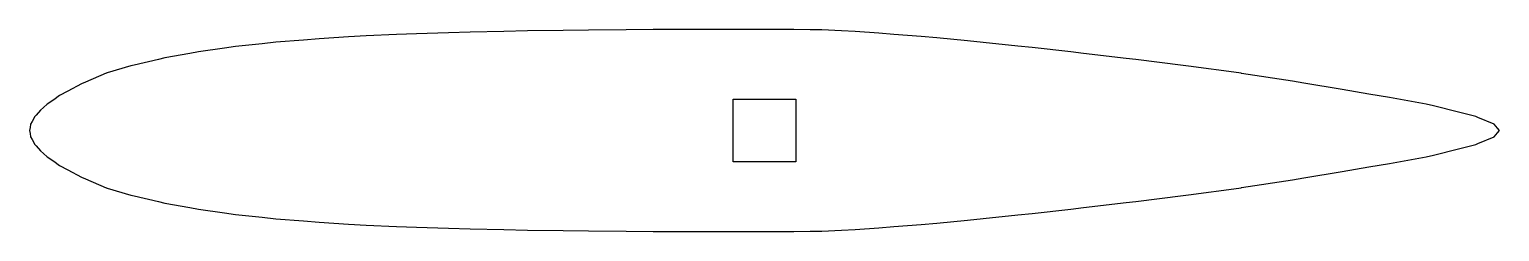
# Model space of a CAD drawing. Extents: x -4.69 to 4.69, y -0.65 to 0.65.
import ezdxf

# ---------------------------------------------------------------- set-up
doc = ezdxf.new("R2010")
doc.units = 0

msp = doc.modelspace()

# ---------------------------------------------------------------- linework, layer by layer
for p, q in [((-3.1195, 0.5642), (-3.2058, 0.5549)), ((-2.9421, 0.5787), (-3.1195, 0.5642)), ((-2.8419, 0.5869), (-2.9421, 0.5787)), ((-2.6564, 0.5981), (-2.8419, 0.5869)), ((-2.5429, 0.605), (-2.6564, 0.5981)), ((-2.3482, 0.6135), (-2.5429, 0.605)), ((-2.222, 0.6191), (-2.3482, 0.6135)), ((-2.0172, 0.6254), (-2.222, 0.6191)), ((-1.8788, 0.6296), (-2.0172, 0.6254)), ((-1.6629, 0.6341), (-1.8788, 0.6296)), ((-1.5129, 0.6372), (-1.6629, 0.6341)), ((-1.285, 0.6401), (-1.5129, 0.6372)), ((-1.1237, 0.6422), (-1.285, 0.6401)), ((-0.8831, 0.6439), (-1.1237, 0.6422)), ((-0.711, 0.6451), (-0.8831, 0.6439)), ((-0.4569, 0.6459), (-0.711, 0.6451)), ((-0.2742, 0.6465), (-0.4569, 0.6459)), ((-0.006, 0.6467), (-0.2742, 0.6465)), ((0.1871, 0.6469), (-0.006, 0.6467)), ((0.2911, 0.6447), (0.1871, 0.6469)), ((0.365, 0.6431), (0.2911, 0.6447)), ((0.4925, 0.6367), (0.365, 0.6431)), ((0.5796, 0.6322), (0.4925, 0.6367)), ((0.7301, 0.6216), (0.5796, 0.6322)), ((0.8261, 0.6149), (0.7301, 0.6216)), ((0.9996, 0.6002), (0.8261, 0.6149)), ((1.0998, 0.5917), (0.9996, 0.6002)), ((1.2965, 0.5728), (1.0998, 0.5917)), ((1.3957, 0.5633), (1.2965, 0.5728)), ((1.6166, 0.5401), (1.3957, 0.5633)), ((-3.6681, 0.4933), (-3.8281, 0.4642)), ((-3.6121, 0.5034), (-3.6681, 0.4933)), ((-3.4477, 0.5265), (-3.6121, 0.5034)), ((-3.3761, 0.5366), (-3.4477, 0.5265)), ((-3.2058, 0.5549), (-3.3761, 0.5366)), ((1.7092, 0.5304), (1.6166, 0.5401)), ((1.9554, 0.5026), (1.7092, 0.5304)), ((2.0353, 0.4935), (1.9554, 0.5026)), ((2.3089, 0.4607), (2.0353, 0.4935)), ((-4.0448, 0.4125), (-4.1948, 0.3678)), ((-4.0243, 0.4186), (-4.0448, 0.4125)), ((-3.8672, 0.4551), (-4.0243, 0.4186)), ((-3.8281, 0.4642), (-3.8672, 0.4551)), ((2.3693, 0.4534), (2.3089, 0.4607)), ((2.6728, 0.415), (2.3693, 0.4534)), ((2.7064, 0.4107), (2.6728, 0.415)), ((3.0281, 0.3678), (2.7064, 0.4107)), ((-4.3595, 0.2988), (-4.4474, 0.2511)), ((-4.3346, 0.3093), (-4.3595, 0.2988)), ((-4.2013, 0.3657), (-4.3346, 0.3093)), ((-4.2005, 0.3659), (-4.2013, 0.3657)), ((-4.1948, 0.3678), (-4.2005, 0.3659)), ((3.0417, 0.3658), (3.0281, 0.3678)), ((3.0441, 0.3654), (3.0417, 0.3658)), ((3.3705, 0.3146), (3.0441, 0.3654)), ((3.4436, 0.3026), (3.3705, 0.3146)), ((3.6879, 0.2626), (3.4436, 0.3026)), ((-4.5372, 0.1964), (-4.5787, 0.1674)), ((-4.4993, 0.2229), (-4.5372, 0.1964)), ((-4.4474, 0.2511), (-4.4993, 0.2229)), ((-0.2, -0.2), (-0.2, 0.2)), ((-0.2, 0.2), (0.2, 0.2)), ((0.2, 0.2), (0.2, -0.2)), ((3.8585, 0.2331), (3.6879, 0.2626)), ((3.9891, 0.2105), (3.8585, 0.2331)), ((4.224, 0.1674), (3.9891, 0.2105)), ((-4.6484, 0.0989), (-4.6565, 0.0896)), ((-4.6212, 0.1301), (-4.6484, 0.0989)), ((-4.6022, 0.1468), (-4.6212, 0.1301)), ((-4.5787, 0.1674), (-4.6022, 0.1468)), ((4.2693, 0.1569), (4.224, 0.1674)), ((4.4301, 0.1172), (4.2693, 0.1569)), ((4.5237, 0.094), (4.4301, 0.1172)), ((4.5402, 0.0896), (4.5237, 0.094)), ((-4.6884, 0.0193), (-4.6922, 0)), ((-4.6842, 0.0408), (-4.6884, 0.0193)), ((-4.6752, 0.0566), (-4.6842, 0.0408)), ((-4.6565, 0.0896), (-4.6752, 0.0566)), ((4.5541, 0.0839), (4.5402, 0.0896)), ((4.6581, 0.0408), (4.5541, 0.0839)), ((4.6798, 0.0148), (4.6581, 0.0408)), ((4.6922, 0), (4.6798, 0.0148)), ((-4.6922, 0), (-4.6884, -0.0193)), ((-4.6884, -0.0193), (-4.6842, -0.0408)), ((-4.6842, -0.0408), (-4.6752, -0.0566)), ((-4.6752, -0.0566), (-4.6565, -0.0896)), ((-4.6565, -0.0896), (-4.6484, -0.0989)), ((4.5237, -0.094), (4.5402, -0.0896)), ((4.5402, -0.0896), (4.5541, -0.0839)), ((4.5541, -0.0839), (4.6581, -0.0408)), ((4.6581, -0.0408), (4.6798, -0.0148)), ((4.6798, -0.0148), (4.6922, 0)), ((-4.6484, -0.0989), (-4.6212, -0.1301)), ((-4.6212, -0.1301), (-4.6022, -0.1468)), ((-4.6022, -0.1468), (-4.5787, -0.1674)), ((-4.5787, -0.1674), (-4.5372, -0.1964)), ((3.9891, -0.2105), (4.224, -0.1674)), ((4.224, -0.1674), (4.2693, -0.1569)), ((4.2693, -0.1569), (4.4301, -0.1172)), ((4.4301, -0.1172), (4.5237, -0.094)), ((-4.5372, -0.1964), (-4.4993, -0.2229)), ((-4.4993, -0.2229), (-4.4474, -0.2511)), ((-4.4474, -0.2511), (-4.3595, -0.2988)), ((0.2, -0.2), (-0.2, -0.2)), ((3.4436, -0.3026), (3.6879, -0.2626)), ((3.6879, -0.2626), (3.8585, -0.2331)), ((3.8585, -0.2331), (3.9891, -0.2105)), ((-4.3595, -0.2988), (-4.3346, -0.3093)), ((-4.3346, -0.3093), (-4.2013, -0.3657)), ((-4.2013, -0.3657), (-4.2005, -0.3659)), ((-4.2005, -0.3659), (-4.1948, -0.3678)), ((-4.1948, -0.3678), (-4.0448, -0.4125)), ((2.7064, -0.4107), (3.0281, -0.3678)), ((3.0281, -0.3678), (3.0417, -0.3658)), ((3.0417, -0.3658), (3.0441, -0.3654)), ((3.0441, -0.3654), (3.3705, -0.3146)), ((3.3705, -0.3146), (3.4436, -0.3026)), ((-4.0448, -0.4125), (-4.0243, -0.4186)), ((-4.0243, -0.4186), (-3.8672, -0.4551)), ((-3.8672, -0.4551), (-3.8281, -0.4642)), ((-3.8281, -0.4642), (-3.6681, -0.4933)), ((2.0353, -0.4935), (2.3089, -0.4607)), ((2.3089, -0.4607), (2.3693, -0.4534)), ((2.3693, -0.4534), (2.6728, -0.415)), ((2.6728, -0.415), (2.7064, -0.4107)), ((-3.6681, -0.4933), (-3.6121, -0.5034)), ((-3.6121, -0.5034), (-3.4477, -0.5265)), ((-3.4477, -0.5265), (-3.3761, -0.5366)), ((-3.3761, -0.5366), (-3.2058, -0.5549)), ((-3.2058, -0.5549), (-3.1195, -0.5642)), ((1.3957, -0.5633), (1.6166, -0.5401)), ((1.6166, -0.5401), (1.7092, -0.5304)), ((1.7092, -0.5304), (1.9554, -0.5026)), ((1.9554, -0.5026), (2.0353, -0.4935)), ((-3.1195, -0.5642), (-2.9421, -0.5787)), ((-2.9421, -0.5787), (-2.8419, -0.5869)), ((-2.8419, -0.5869), (-2.6564, -0.5981)), ((-2.6564, -0.5981), (-2.5429, -0.605)), ((-2.5429, -0.605), (-2.3482, -0.6135)), ((-2.3482, -0.6135), (-2.222, -0.6191)), ((-2.222, -0.6191), (-2.0172, -0.6254)), ((-2.0172, -0.6254), (-1.8788, -0.6296)), ((-1.8788, -0.6296), (-1.6629, -0.6341)), ((-1.6629, -0.6341), (-1.5129, -0.6372)), ((-1.5129, -0.6372), (-1.285, -0.6401)), ((-1.285, -0.6401), (-1.1237, -0.6422)), ((-1.1237, -0.6422), (-0.8831, -0.6439)), ((-0.8831, -0.6439), (-0.711, -0.6451)), ((-0.711, -0.6451), (-0.4569, -0.6459)), ((-0.4569, -0.6459), (-0.2742, -0.6465)), ((-0.2742, -0.6465), (-0.006, -0.6467)), ((-0.006, -0.6467), (0.1871, -0.6469)), ((0.1871, -0.6469), (0.2911, -0.6447)), ((0.2911, -0.6447), (0.365, -0.6431)), ((0.365, -0.6431), (0.4925, -0.6367)), ((0.4925, -0.6367), (0.5796, -0.6322)), ((0.5796, -0.6322), (0.7301, -0.6216)), ((0.7301, -0.6216), (0.8261, -0.6149)), ((0.8261, -0.6149), (0.9996, -0.6002)), ((0.9996, -0.6002), (1.0998, -0.5917)), ((1.0998, -0.5917), (1.2965, -0.5728)), ((1.2965, -0.5728), (1.3957, -0.5633))]:
    msp.add_line(p, q)

doc.saveas('drawing.dxf')
